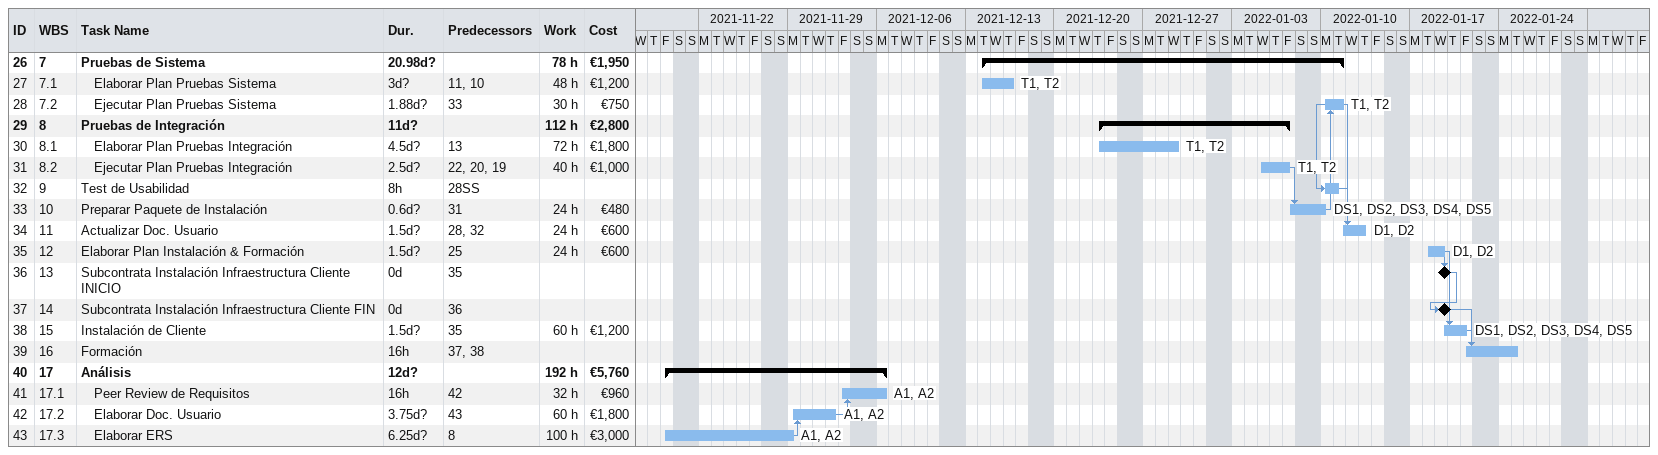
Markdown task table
| ID | WBS | Task | Duration | Start | Finish | Predecessors | Resources | Work (h) | Cost (€) |
|---|---|---|---|---|---|---|---|---|---|
| 26 | 7 | **Pruebas de Sistema** | 20.98d? | 2021-12-14 | 2022-01-11 |  |  | 78 | 1950 |
| 27 | 7.1 | Elaborar Plan Pruebas Sistema | 3d? | 2021-12-14 | 2021-12-16 | 11, 10 | T1, T2 | 48 | 1200 |
| 28 | 7.2 | Ejecutar Plan Pruebas Sistema | 1.88d? | 2022-01-10 | 2022-01-11 | 33 | T1, T2 | 30 | 750 |
| 29 | 8 | **Pruebas de Integración** | 11d? | 2021-12-23 | 2022-01-07 |  |  | 112 | 2800 |
| 30 | 8.1 | Elaborar Plan Pruebas Integración | 4.5d? | 2021-12-23 | 2021-12-29 | 13 | T1, T2 | 72 | 1800 |
| 31 | 8.2 | Ejecutar Plan Pruebas Integración | 2.5d? | 2022-01-05 | 2022-01-07 | 22, 20, 19 | T1, T2 | 40 | 1000 |
| 32 | 9 | Test de Usabilidad | 8h | 2022-01-10 | 2022-01-11 | 28SS |  |  |  |
| 33 | 10 | Preparar Paquete de Instalación | 0.6d? | 2022-01-07 | 2022-01-10 | 31 | DS1, DS2, DS3, DS4, DS5 | 24 | 480 |
| 34 | 11 | Actualizar Doc. Usuario | 1.5d? | 2022-01-11 | 2022-01-13 | 28, 32 | D1, D2 | 24 | 600 |
| 35 | 12 | Elaborar Plan Instalación & Formación | 1.5d? | 2022-01-18 | 2022-01-19 | 25 | D1, D2 | 24 | 600 |
| 36 | 13 | Subcontrata Instalación Infraestructura Cliente INICIO | 0d | 2022-01-19 | 2022-01-19 | 35 |  |  |  |
| 37 | 14 | Subcontrata Instalación Infraestructura Cliente FIN | 0d | 2022-01-19 | 2022-01-19 | 36 |  |  |  |
| 38 | 15 | Instalación de Cliente | 1.5d? | 2022-01-19 | 2022-01-21 | 35 | DS1, DS2, DS3, DS4, DS5 | 60 | 1200 |
| 39 | 16 | Formación | 16h | 2022-01-21 | 2022-01-25 | 37, 38 |  |  |  |
| 40 | 17 | **Análisis** | 12d? | 2021-11-19 | 2021-12-06 |  |  | 192 | 5760 |
| 41 | 17.1 | Peer Review de Requisitos | 16h | 2021-12-03 | 2021-12-06 | 42 | A1, A2 | 32 | 960 |
| 42 | 17.2 | Elaborar Doc. Usuario | 3.75d? | 2021-11-29 | 2021-12-02 | 43 | A1, A2 | 60 | 1800 |
| 43 | 17.3 | Elaborar ERS | 6.25d? | 2021-11-19 | 2021-11-29 | 8 | A1, A2 | 100 | 3000 |
